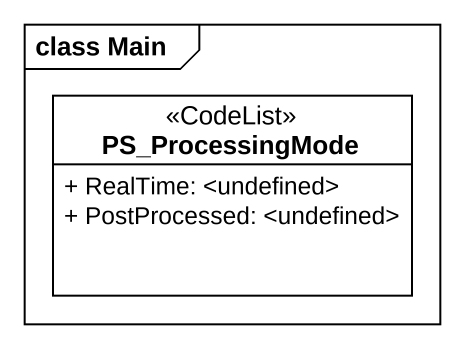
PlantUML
@startuml
mainframe class Main
hide circle
hide empty members
skinparam classAttributeIconSize 0
class PS_ProcessingMode <<CodeList>> {
  + RealTime: <undefined>
  + PostProcessed: <undefined>
}
@enduml
